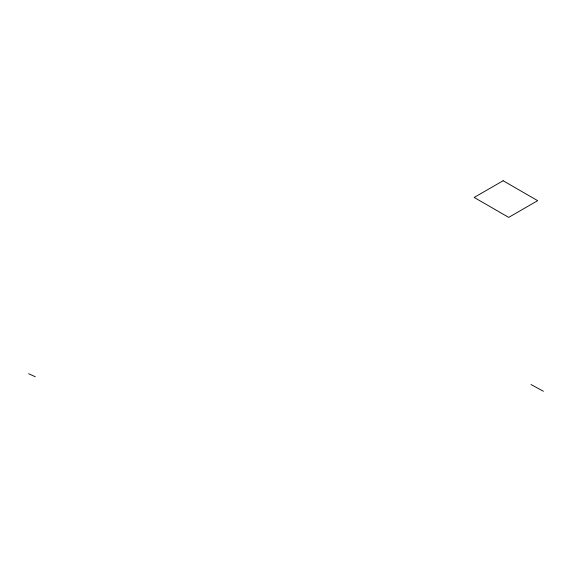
<?xml version="1.0" encoding="UTF-8"?>
<svg xmlns="http://www.w3.org/2000/svg" width="572" height="572" viewBox="0 0 572 572"><rect width="100%" height="100%" fill="white"/><g stroke="black" fill="none" stroke-linecap="round" stroke-linejoin="round"><path stroke-width="0.86" d="M28.6 373.716L35.314 376.769M530.959 384.498L543.4 391.269M503.124 180.731L474.174 197.447L508.701 217.389L537.659 200.672L503.124 180.731"/></g></svg>
